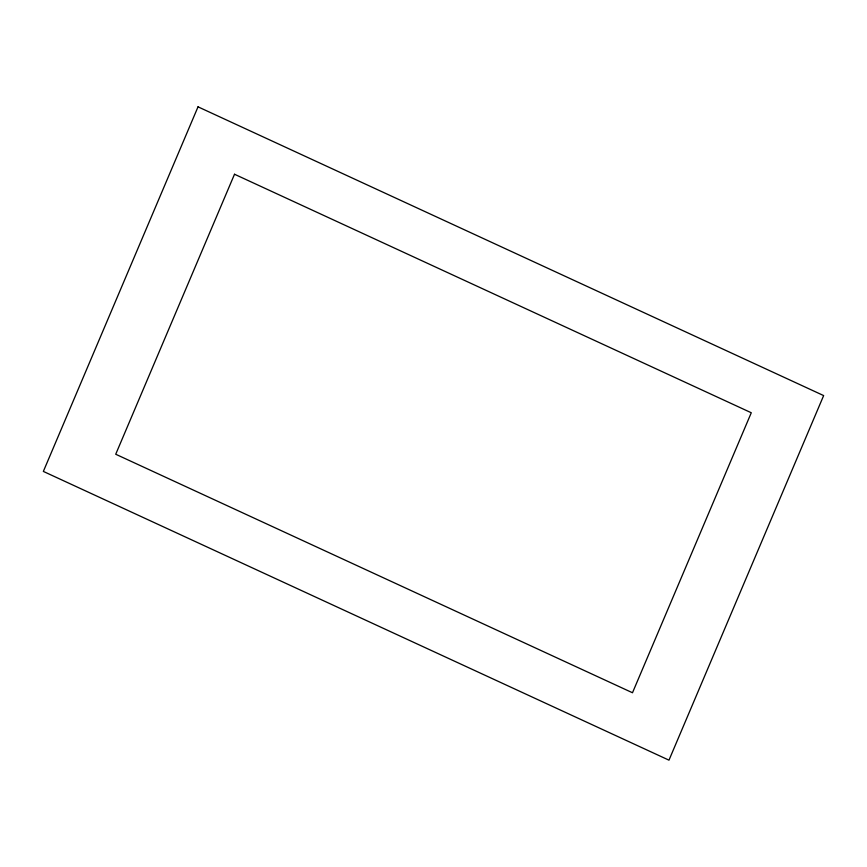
<?xml version="1.0" encoding="UTF-8"?>
<svg xmlns="http://www.w3.org/2000/svg" width="867" height="867" viewBox="0 0 867 867"><rect width="100%" height="100%" fill="white"/><g stroke="black" fill="none" stroke-linecap="round" stroke-linejoin="round"><path stroke-width="1.3" d="M198.023 106.836L43.35 471.42L668.977 760.164L823.65 395.58L198.023 106.836M234.513 174.245L115.723 454.243L632.487 692.755L751.277 412.757L234.513 174.245"/></g></svg>
